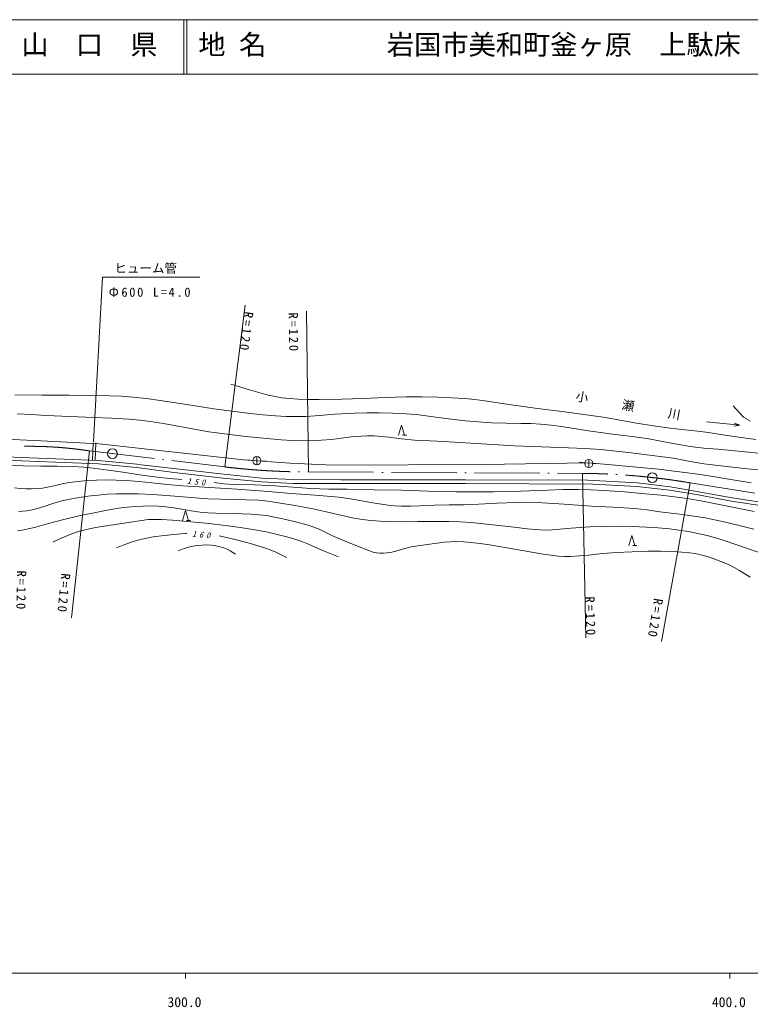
# Model space of a CAD drawing. Units: millimetres, scale not verified. Extents: x 63590 to 703590, y -443 to 359557.
# Drawn here: x 361168 to 495355, y 178272 to 359557 of the extents above; entities that cross this region are included whole.
import ezdxf
from ezdxf.enums import TextEntityAlignment as Align

# ---------------------------------------------------------------- set-up
doc = ezdxf.new("R2010")
doc.units = ezdxf.units.MM
doc.header["$LTSCALE"] = 1000
doc.linetypes.add('DASHED', pattern=[7.5, 6, -1.5])
doc.linetypes.add('LONG_DASHED_DOTTED', pattern=[15.25, 12, -1.5, 0.25, -1.5])
doc.layers.add('S-SUV', color=7, linetype='Continuous', lineweight=13)
doc.styles.add('ＭＳ ゴシック', font='')
doc.styles.get('ＭＳ ゴシック').set_extended_font_data('MS Gothic')

msp = doc.modelspace()

# ---------------------------------------------------------------- linework, layer by layer
at = {"layer": 'S-SUV'}
for p, q in [((703590, 359557), (63590, 359557)), ((391340, 359557), (391340, 349557)), ((391840, 359557), (391840, 349557)), ((63590, 349557), (703590, 349557)), ((374699, 282087), (376368, 312305)), ((376368, 312305), (394252, 312305)), ((402582, 307133), (398847, 277464)), ((413824, 306088), (414179, 276538)), ((399927, 292633), (403366, 291603)), ((360288, 290682), (365281, 290635)), ((365281, 290635), (370276, 290625)), ((370276, 290625), (373995, 290606)), ((373995, 290606), (377715, 290527)), ((377715, 290527), (379831, 290424)), ((379831, 290424), (381943, 290261)), ((381943, 290261), (384436, 289997)), ((403366, 291603), (406817, 290633)), ((406817, 290633), (408067, 290374)), ((408067, 290374), (409340, 290173)), ((409340, 290173), (410811, 290007)), ((424342, 290039), (428234, 290203)), ((428234, 290203), (432140, 290307)), ((432140, 290307), (435059, 290309)), ((435059, 290309), (437989, 290250)), ((437989, 290250), (440449, 290160)), ((440449, 290160), (442914, 290009)), ((384436, 289997), (386935, 289673)), ((386935, 289673), (391866, 288930)), ((391866, 288930), (396799, 288153)), ((410811, 290007), (412297, 289900)), ((412297, 289900), (414234, 289833)), ((414234, 289833), (416172, 289826)), ((416172, 289826), (420259, 289903)), ((420259, 289903), (424342, 290039)), ((442914, 290009), (444775, 289838)), ((444775, 289838), (446629, 289608)), ((446629, 289608), (451441, 288880)), ((451441, 288880), (456263, 288211)), ((492224, 288697), (494105, 286615)), ((360724, 287194), (363359, 287094)), ((363359, 287094), (366005, 286934)), ((366005, 286934), (370388, 286697)), ((370388, 286697), (374772, 286519)), ((374772, 286519), (378009, 286393)), ((396799, 288153), (400134, 287671)), ((400134, 287671), (403477, 287248)), ((403477, 287248), (405804, 287010)), ((405804, 287010), (408147, 286832)), ((408147, 286832), (410086, 286737)), ((410086, 286737), (412026, 286702)), ((412026, 286702), (413735, 286731)), ((413735, 286731), (415450, 286820)), ((415450, 286820), (419065, 287120)), ((419065, 287120), (422683, 287361)), ((422683, 287361), (424930, 287411)), ((424930, 287411), (427188, 287402)), ((427188, 287402), (429667, 287347)), ((429667, 287347), (432141, 287231)), ((432141, 287231), (433982, 287077)), ((433982, 287077), (435828, 286863)), ((435828, 286863), (439434, 286373)), ((456263, 288211), (461211, 287585)), ((461211, 287585), (466162, 286928)), ((466162, 286928), (468789, 286527)), ((468789, 286527), (471415, 286066)), ((494105, 286615), (495386, 285855)), ((378009, 286393), (381241, 286206)), ((381241, 286206), (383220, 286022)), ((383220, 286022), (385203, 285777)), ((385203, 285777), (387564, 285415)), ((387564, 285415), (389914, 284994)), ((389914, 284994), (392896, 284430)), ((430757, 283317), (431306, 285112)), ((431306, 285112), (431855, 283317)), ((439434, 286373), (443043, 285944)), ((443043, 285944), (445420, 285730)), ((445420, 285730), (447802, 285575)), ((447802, 285575), (450508, 285484)), ((450508, 285484), (453227, 285453)), ((453227, 285453), (455024, 285410)), ((455024, 285410), (456817, 285306)), ((456817, 285306), (458755, 285114)), ((458755, 285114), (460688, 284862)), ((460688, 284862), (465620, 284112)), ((471415, 286066), (474480, 285498)), ((474480, 285498), (477555, 284989)), ((477555, 284989), (480130, 284642)), ((480130, 284642), (482714, 284354)), ((487303, 285723), (493443, 285132)), ((493443, 285132), (492421, 284944)), ((492476, 285514), (493443, 285132)), ((341419, 283261), (365102, 282273)), ((392896, 284430), (395899, 283924)), ((395899, 283924), (399275, 283472)), ((399275, 283472), (402669, 283078)), ((402669, 283078), (405927, 282743)), ((420255, 282723), (422067, 282959)), ((422067, 282959), (423883, 283135)), ((423883, 283135), (425059, 283178)), ((425059, 283178), (426248, 283161)), ((426248, 283161), (427604, 283074)), ((427604, 283074), (428955, 282927)), ((428955, 282927), (431300, 282608)), ((431482, 283317), (432202, 283317)), ((465620, 284112), (470569, 283417)), ((470569, 283417), (473637, 283052)), ((473637, 283052), (476695, 282628)), ((482714, 284354), (485189, 284094)), ((485189, 284094), (487667, 283772)), ((487667, 283772), (490676, 283290)), ((490676, 283290), (493693, 282867)), ((493693, 282867), (496403, 282469)), ((365102, 282273), (375746, 281691)), ((375746, 281691), (402249, 278783)), ((405927, 282743), (409203, 282468)), ((409203, 282468), (411188, 282346)), ((411188, 282346), (413175, 282285)), ((413175, 282285), (414862, 282298)), ((414862, 282298), (416559, 282372)), ((416559, 282372), (418404, 282517)), ((418404, 282517), (420255, 282723)), ((431300, 282608), (433651, 282349)), ((433651, 282349), (437853, 282172)), ((437853, 282172), (442056, 281934)), ((442056, 281934), (447033, 281625)), ((447033, 281625), (452022, 281361)), ((452022, 281361), (457004, 281161)), ((457004, 281161), (461997, 280979)), ((476695, 282628), (480494, 281900)), ((480494, 281900), (484302, 281232)), ((484302, 281232), (486854, 280934)), ((362996, 278538), (339053, 279491)), ((339058, 280092), (363020, 279137)), ((370685, 249747), (373990, 280407)), ((404725, 279352), (404725, 277859)), ((461997, 280979), (464952, 280841)), ((464952, 280841), (467913, 280642)), ((467913, 280642), (470696, 280368)), ((470696, 280368), (473484, 280033)), ((473484, 280033), (477365, 279570)), ((477365, 279570), (481246, 279046)), ((486854, 280934), (489425, 280695)), ((489425, 280695), (494392, 280215)), ((494392, 280215), (499365, 279764)), ((358644, 277753), (361828, 277649)), ((361828, 277649), (365026, 277604)), ((375609, 278020), (362996, 278538)), ((363020, 279137), (375649, 278619)), ((365026, 277604), (368066, 277593)), ((368066, 277593), (371103, 277522)), ((371103, 277522), (372887, 277412)), ((372887, 277412), (374677, 277242)), ((382638, 277366), (375609, 278020)), ((375649, 278619), (382705, 277962)), ((382705, 277962), (383498, 277859)), ((383498, 277859), (398632, 276127)), ((402249, 278783), (410838, 278143)), ((403978, 278673), (402982, 278762)), ((405474, 278559), (406472, 278496)), ((410838, 278143), (418661, 277794)), ((418661, 277794), (446389, 277940)), ((446389, 277940), (465526, 278201)), ((464962, 278208), (463974, 278357)), ((465526, 278201), (468493, 277998)), ((465704, 278842), (465704, 277350)), ((466453, 278063), (467452, 278020)), ((468493, 277998), (478505, 277067)), ((481246, 279046), (484021, 278521)), ((484021, 278521), (486807, 278056)), ((486807, 278056), (490503, 277599)), ((490503, 277599), (494219, 277200)), ((374677, 277242), (377382, 276894)), ((377382, 276894), (380078, 276487)), ((380078, 276487), (383226, 276003)), ((389505, 276467), (382638, 277366)), ((383226, 276003), (386384, 275578)), ((386384, 275578), (388677, 275329)), ((398557, 275431), (389505, 276467)), ((398632, 276127), (405638, 275421)), ((464559, 276287), (465153, 246071)), ((478505, 277067), (486240, 276078)), ((486240, 276078), (495521, 274566)), ((494219, 277200), (498118, 276836)), ((365355, 273591), (366545, 273804)), ((366545, 273804), (367730, 274079)), ((367730, 274079), (368975, 274362)), ((368975, 274362), (370234, 274587)), ((370234, 274587), (371881, 274794)), ((371881, 274794), (373545, 274943)), ((373545, 274943), (375262, 275040)), ((375262, 275040), (376991, 275078)), ((376991, 275078), (378860, 275053)), ((378860, 275053), (380728, 274967)), ((380728, 274967), (383088, 274776)), ((383088, 274776), (385451, 274525)), ((385451, 274525), (388271, 274229)), ((388271, 274229), (391108, 273991)), ((388677, 275329), (390970, 275132)), ((391108, 273991), (396087, 273715)), ((396875, 274594), (398681, 274390)), ((405587, 274723), (398557, 275431)), ((398681, 274390), (400492, 274247)), ((400492, 274247), (404268, 274153)), ((404268, 274153), (408041, 274000)), ((411423, 274450), (405587, 274723)), ((405638, 275421), (411440, 275150)), ((408041, 274000), (411325, 273720)), ((420143, 274423), (411423, 274450)), ((411440, 275150), (420144, 275123)), ((443025, 274396), (420143, 274423)), ((420144, 275123), (443027, 275096)), ((466448, 274314), (443025, 274396)), ((443027, 275096), (465477, 275017)), ((465477, 275017), (474577, 274526)), ((474521, 273878), (466448, 274314)), ((480570, 273170), (474521, 273878)), ((474577, 274526), (480661, 273814)), ((479031, 245392), (484336, 274547)), ((480661, 273814), (483134, 273411)), ((360183, 273615), (361235, 273489)), ((361235, 273489), (362273, 273425)), ((362273, 273425), (363323, 273422)), ((363323, 273422), (364342, 273476)), ((364342, 273476), (365355, 273591)), ((371779, 271790), (373666, 272078)), ((373666, 272078), (375558, 272307)), ((375558, 272307), (377230, 272445)), ((377230, 272445), (378916, 272523)), ((378916, 272523), (380924, 272552)), ((380924, 272552), (382943, 272521)), ((382943, 272521), (385549, 272412)), ((385549, 272412), (388150, 272243)), ((388150, 272243), (391932, 271897)), ((396087, 273715), (401073, 273412)), ((401073, 273412), (406041, 272998)), ((406041, 272998), (411018, 272585)), ((411018, 272585), (415412, 272268)), ((411325, 273720), (414623, 273499)), ((414623, 273499), (417950, 273397)), ((415412, 272268), (419799, 271891)), ((417950, 273397), (421290, 273354)), ((421290, 273354), (426278, 273286)), ((426278, 273286), (431272, 273175)), ((431272, 273175), (436259, 273044)), ((436259, 273044), (441258, 272917)), ((441258, 272917), (444707, 272866)), ((444707, 272866), (448166, 272876)), ((448166, 272876), (453150, 273022)), ((453150, 273022), (458143, 273225)), ((458143, 273225), (460952, 273295)), ((460952, 273295), (463760, 273304)), ((463760, 273304), (466098, 273258)), ((466098, 273258), (468432, 273152)), ((468432, 273152), (472228, 272877)), ((472228, 272877), (476032, 272542)), ((476032, 272542), (478989, 272265)), ((478989, 272265), (481936, 271929)), ((485758, 272325), (480570, 273170)), ((481936, 271929), (484109, 271611)), ((483134, 273411), (492016, 271799)), ((491917, 271208), (485758, 272325)), ((364440, 269850), (365644, 270225)), ((365644, 270225), (367275, 270751)), ((367275, 270751), (368925, 271219)), ((368925, 271219), (370340, 271533)), ((370340, 271533), (371779, 271790)), ((380896, 270068), (382461, 270214)), ((382461, 270214), (383850, 270286)), ((383850, 270286), (385240, 270299)), ((385240, 270299), (386629, 270249)), ((386629, 270249), (388025, 270138)), ((388025, 270138), (389484, 269959)), ((391932, 271897), (395718, 271611)), ((395718, 271611), (400413, 271511)), ((400413, 271511), (405112, 271352)), ((405112, 271352), (406721, 271186)), ((406721, 271186), (408334, 270959)), ((408334, 270959), (411699, 270396)), ((411699, 270396), (415050, 269773)), ((419799, 271891), (421904, 271602)), ((421904, 271602), (424002, 271254)), ((424002, 271254), (426415, 270822)), ((426415, 270822), (428833, 270450)), ((428833, 270450), (430032, 270331)), ((430032, 270331), (431236, 270272)), ((431236, 270272), (432963, 270273)), ((432963, 270273), (434704, 270335)), ((434704, 270335), (437376, 270441)), ((437376, 270441), (440047, 270487)), ((440047, 270487), (442744, 270528)), ((442744, 270528), (445438, 270629)), ((445438, 270629), (448880, 270824)), ((448880, 270824), (452327, 270959)), ((452327, 270959), (454266, 270973)), ((454266, 270973), (456214, 270927)), ((456214, 270927), (461190, 270598)), ((461190, 270598), (466177, 270275)), ((466177, 270275), (470131, 270084)), ((484109, 271611), (486284, 271232)), ((486284, 271232), (491177, 270251)), ((491177, 270251), (496083, 269299)), ((497949, 270276), (491917, 271208)), ((492016, 271799), (498020, 270872)), ((361022, 269303), (361689, 269313)), ((361689, 269313), (362454, 269393)), ((362454, 269393), (363223, 269535)), ((363223, 269535), (364440, 269850)), ((369016, 267776), (371759, 268412)), ((371759, 268412), (374523, 268991)), ((374523, 268991), (376925, 269457)), ((376925, 269457), (379339, 269863)), ((379339, 269863), (380896, 270068)), ((389484, 269959), (390946, 269720)), ((390946, 269720), (392628, 269411)), ((391081, 267643), (391630, 269439)), ((391630, 269439), (392179, 267643)), ((392628, 269411), (394326, 269160)), ((394326, 269160), (395726, 269034)), ((395726, 269034), (397134, 268968)), ((397134, 268968), (400401, 268916)), ((400401, 268916), (403662, 268803)), ((403662, 268803), (405086, 268691)), ((405086, 268691), (406502, 268520)), ((406502, 268520), (407986, 268260)), ((415050, 269773), (418782, 268898)), ((418782, 268898), (422538, 268079)), ((470131, 270084), (474080, 269833)), ((474080, 269833), (476413, 269570)), ((476413, 269570), (478749, 269246)), ((478749, 269246), (482906, 268719)), ((482906, 268719), (487050, 268133)), ((363863, 266363), (366425, 267096)), ((366425, 267096), (369016, 267776)), ((375059, 266318), (379906, 267084)), ((379906, 267084), (384761, 267791)), ((384761, 267791), (385986, 267835)), ((385986, 267835), (387213, 267820)), ((387213, 267820), (389223, 267702)), ((389223, 267702), (391242, 267523)), ((391242, 267523), (395334, 267118)), ((391805, 267643), (392525, 267643)), ((395334, 267118), (399425, 266653)), ((399425, 266653), (402080, 266283)), ((407986, 268260), (409472, 267938)), ((409472, 267938), (411814, 267387)), ((411814, 267387), (414146, 266776)), ((414146, 266776), (415161, 266422)), ((422538, 268079), (424107, 267831)), ((424107, 267831), (425685, 267643)), ((425685, 267643), (427387, 267506)), ((427387, 267506), (429105, 267428)), ((429105, 267428), (431706, 267399)), ((431706, 267399), (434308, 267431)), ((434308, 267431), (437156, 267469)), ((437156, 267469), (440011, 267447)), ((440011, 267447), (442055, 267370)), ((442055, 267370), (444098, 267233)), ((444098, 267233), (448044, 266838)), ((448044, 266838), (451991, 266382)), ((465896, 266457), (468471, 266544)), ((468471, 266544), (471057, 266570)), ((471057, 266570), (473664, 266530)), ((473664, 266530), (476282, 266430)), ((487050, 268133), (490809, 267301)), ((490809, 267301), (494554, 266411)), ((360778, 265749), (361595, 265855)), ((361595, 265855), (362738, 266080)), ((362738, 266080), (363863, 266363)), ((368681, 264350), (370125, 264964)), ((370125, 264964), (371253, 265367)), ((371253, 265367), (372410, 265717)), ((372410, 265717), (373728, 266047)), ((373728, 266047), (375059, 266318)), ((385700, 264606), (387210, 264820)), ((387210, 264820), (389384, 265071)), ((389384, 265071), (391556, 265261)), ((391556, 265261), (391715, 265270)), ((391715, 265270), (391885, 265278)), ((397793, 264786), (399391, 264461)), ((402080, 266283), (404725, 265853)), ((404725, 265853), (406729, 265470)), ((406729, 265470), (408723, 265028)), ((408723, 265028), (410217, 264645)), ((415161, 266422), (416156, 266012)), ((416156, 266012), (418526, 264898)), ((418526, 264898), (420917, 263842)), ((451991, 266382), (454366, 266113)), ((454366, 266113), (456757, 265903)), ((456757, 265903), (457894, 265867)), ((457894, 265867), (459028, 265892)), ((459028, 265892), (462459, 266205)), ((462459, 266205), (465896, 266457)), ((473063, 263056), (473612, 264851)), ((473612, 264851), (474161, 263056)), ((476282, 266430), (478408, 266295)), ((478408, 266295), (480538, 266100)), ((480538, 266100), (482264, 265884)), ((482264, 265884), (483993, 265607)), ((483993, 265607), (485711, 265273)), ((485711, 265273), (487425, 264878)), ((487425, 264878), (488989, 264461)), ((494554, 266411), (495988, 266018)), ((367260, 263681), (368681, 264350)), ((378954, 262615), (380461, 263213)), ((380461, 263213), (381995, 263757)), ((381995, 263757), (383096, 264075)), ((383096, 264075), (384214, 264335)), ((384214, 264335), (385700, 264606)), ((392166, 262740), (392973, 262927)), ((392973, 262927), (393802, 263056)), ((393802, 263056), (394659, 263131)), ((394659, 263131), (395520, 263145)), ((395520, 263145), (396338, 263094)), ((396338, 263094), (397161, 262983)), ((397161, 262983), (397916, 262823)), ((399391, 264461), (400985, 264075)), ((400985, 264075), (403551, 263379)), ((403551, 263379), (406115, 262622)), ((410217, 264645), (411702, 264203)), ((411702, 264203), (412976, 263759)), ((412976, 263759), (414227, 263260)), ((414227, 263260), (416654, 262206)), ((420917, 263842), (423496, 262796)), ((433056, 262768), (436086, 263231)), ((436086, 263231), (439131, 263635)), ((439131, 263635), (440266, 263722)), ((440266, 263722), (441414, 263749)), ((441414, 263749), (442712, 263712)), ((442712, 263712), (444019, 263614)), ((444019, 263614), (445756, 263410)), ((445756, 263410), (447483, 263146)), ((447483, 263146), (452392, 262285)), ((473788, 263056), (474508, 263056)), ((488989, 264461), (490545, 263983)), ((490545, 263983), (495230, 262364)), ((390298, 262071), (391218, 262433)), ((391218, 262433), (392166, 262740)), ((397916, 262823), (398655, 262605)), ((398655, 262605), (399250, 262371)), ((399250, 262371), (399818, 262084)), ((399818, 262084), (400315, 261774)), ((400315, 261774), (400801, 261443)), ((406115, 262622), (407163, 262258)), ((407163, 262258), (408197, 261834)), ((408197, 261834), (409213, 261347)), ((409213, 261347), (410225, 260824)), ((416654, 262206), (419102, 261209)), ((419102, 261209), (419418, 261086)), ((419418, 261086), (419735, 260965)), ((423496, 262796), (426098, 261806)), ((426098, 261806), (426704, 261686)), ((426704, 261686), (427331, 261624)), ((427331, 261624), (428006, 261620)), ((428006, 261620), (428689, 261677)), ((428689, 261677), (429490, 261815)), ((429490, 261815), (430274, 262012)), ((430274, 262012), (431653, 262417)), ((431653, 262417), (433056, 262768)), ((452392, 262285), (457320, 261447)), ((457320, 261447), (458715, 261236)), ((458715, 261236), (460115, 261086)), ((460115, 261086), (461221, 261033)), ((462339, 261039), (463977, 261132)), ((463977, 261132), (465621, 261286)), ((465621, 261286), (468205, 261562)), ((468205, 261562), (470802, 261779)), ((470802, 261779), (473666, 261907)), ((473666, 261907), (476543, 261974)), ((476543, 261974), (478951, 261980)), ((478951, 261980), (481373, 261924)), ((481373, 261924), (482802, 261843)), ((482802, 261843), (484223, 261702)), ((484223, 261702), (485258, 261546)), ((485258, 261546), (486282, 261330)), ((486282, 261330), (487418, 261019)), ((495230, 262364), (499909, 260683)), ((461221, 261033), (462339, 261039)), ((487418, 261019), (488540, 260649)), ((488540, 260649), (489945, 260115)), ((489945, 260115), (491334, 259522)), ((491334, 259522), (492378, 259020)), ((492378, 259020), (493401, 258461)), ((493401, 258461), (494367, 257860)), ((494367, 257860), (495324, 257222)), ((63590, 184557), (602590, 184557)), ((391590, 184557), (391590, 183557)), ((491590, 184557), (491590, 183557))]:
    msp.add_line(p, q, dxfattribs=at)
at = {"layer": 'S-SUV', "linetype": 'DASHED'}
for p, q in [((374659, 281891), (374511, 278679)), ((375158, 281868), (375010, 278656))]:
    msp.add_line(p, q, dxfattribs=at)
at = {"layer": 'S-SUV', "linetype": 'LONG_DASHED_DOTTED'}
for p, q in [((373990, 280407), (398847, 277464)), ((414179, 276538), (464559, 276287)), ((484336, 274547), (501530, 271802))]:
    msp.add_line(p, q, dxfattribs=at)
at = {"layer": 'S-SUV'}
for centre, radius in [((378201, 279913), 896), ((378201, 279913), 27), ((404725, 278606), 746), ((465704, 278096), 746), ((477356, 275480), 896), ((477356, 275480), 27)]:
    msp.add_circle(centre, radius, dxfattribs=at)
at = {"layer": 'S-SUV', "linetype": 'LONG_DASHED_DOTTED'}
for centre, radius, start, end in [((362938, 208370), 72880, 81.27752, 91.39151), ((414532, 409752), 133215, 263.23837, 269.84853), ((463311, 148843), 127450, 80.50486, 89.43894)]:
    msp.add_arc(centre, radius, start, end, dxfattribs=at)

# ---------------------------------------------------------------- texts
at = {"layer": 'S-SUV', "style": 'ＭＳ ゴシック'}
for s, height, p in [('山\u3000口\u3000県', 3666, (361465, 352057)), ('地 名', 3666, (393969, 352057)), ('岩国市美和町釜ヶ原\u3000上駄床', 3666, (428613, 352057)), ('ヒューム管', 1686, (378549, 312605)), ('300.0', 1833, (388309, 177752)), ('400.0', 1833, (488309, 177752))]:
    msp.add_text(s, height=height, dxfattribs=at).set_placement(p, align=Align.BOTTOM_LEFT)
at = {"layer": 'S-SUV', "insert": (377517, 308649), "char_height": 1686, "attachment_point": 7, "style": 'ＭＳ ゴシック'}
msp.add_mtext('\\T1.26;Φ600\\~L=4.0', dxfattribs=at)
at = {"layer": 'S-SUV', "attachment_point": 7, "style": 'ＭＳ ゴシック'}
for s, insert, char_height, rotation in [('\\T1.3;R=120', (402407, 306058), 1686, 262.7), ('\\T1.3;R=120', (410548, 305811), 1686, 270.9), ('\\T3.74;小瀬川', (463147, 289489), 1686, 349.5), ('\\T1.73;\\Q15;150', (391873, 274329), 1100, 355.2), ('\\T1.73;\\Q15;160', (392799, 264636), 1100, 354.9), ('\\T1.3;R=120', (360664, 258455), 1686, 268.9), ('\\T1.3;R=120', (368778, 258004), 1686, 264.4), ('\\T1.3;R=120', (465036, 253657), 1686, 271.7), ('\\T1.3;R=120', (477649, 253435), 1686, 261)]:
    msp.add_mtext(s, dxfattribs=dict(at, insert=insert, char_height=char_height, rotation=rotation))

doc.saveas('drawing.dxf')
